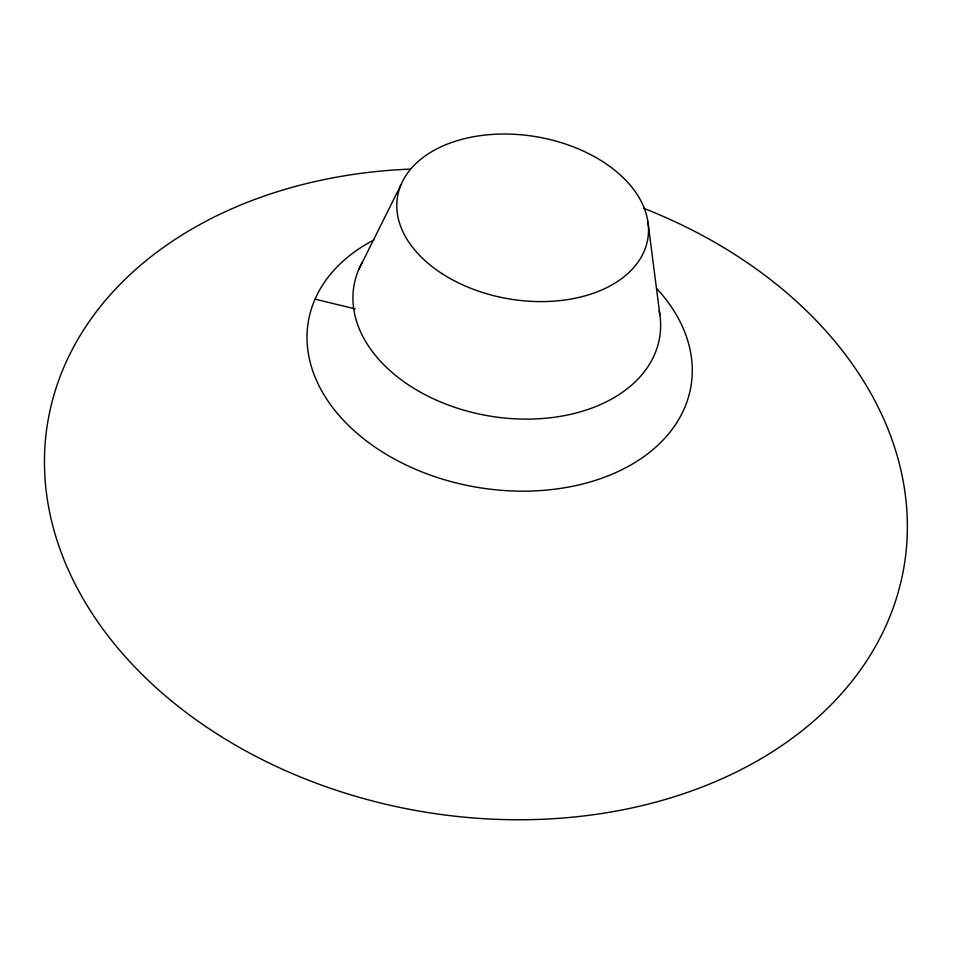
<?xml version="1.0" encoding="UTF-8"?>
<svg xmlns="http://www.w3.org/2000/svg" width="954" height="954" viewBox="0 0 954 954"><rect width="100%" height="100%" fill="white"/><g stroke="black" fill="none" stroke-linecap="round" stroke-linejoin="round"><path stroke-width="1.43" d="M358.668 269.696L400.954 184.861M315.058 299.127L355.138 308.905M647.957 222.091L659.87 314.808M643.7 208.33A434.189 321.915 9.6 0 1 794.849 736.297A434.189 321.915 9.6 0 1 95.698 618.824A434.189 321.915 9.6 0 1 410.232 169.108M656.579 288.394A194.032 135.253 9.6 0 1 616.117 472.433A194.032 135.253 9.6 0 1 349.856 426.76A194.032 135.253 9.6 0 1 373.968 239.919M659.166 310.67A155.001 105.727 9.6 0 1 490.404 416.171A155.001 105.727 9.6 0 1 362.329 262.159M442.573 273.989A126.894 82.211 9.6 0 0 646.8 243.556A126.894 82.211 9.6 0 0 478.61 135.897A126.894 82.211 9.6 0 0 442.573 273.989"/></g></svg>
